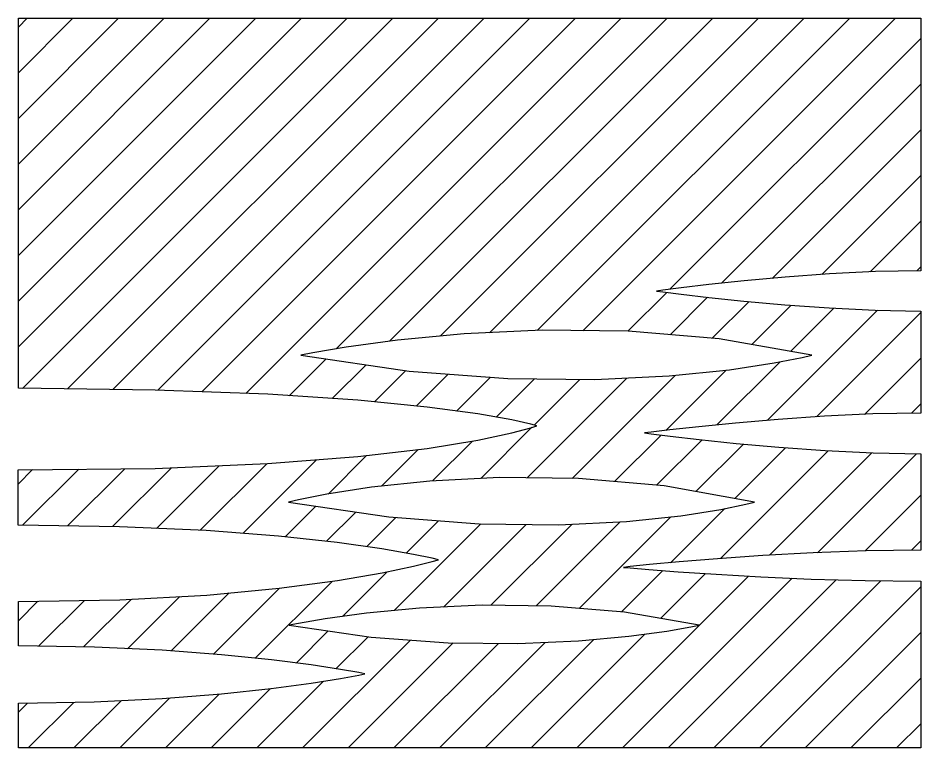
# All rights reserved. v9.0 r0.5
# Model space of a CAD drawing. Extents: x 165 to 842, y 228 to 389.
# Drawn here: x 594.4 to 683.2, y 317.1 to 388.8 of the extents above; entities that cross this region are included whole.
import ezdxf

# ---------------------------------------------------------------- set-up
doc = ezdxf.new("R2010")
doc.units = 0
doc.layers.add('DIM', color=3, linetype='CONTINUOUS')
doc.layers.add('LAYER_1', color=7, linetype='CONTINUOUS')

# ---------------------------------------------------------------- blocks, each defined once
blk = doc.blocks.new('ebara logo 2016')
at = {"layer": 'LAYER_1', "color": 250}
for points in [[(-8.8368, 79.8688), (-9.7808, 79.8501), (-10.7298, 79.8048), (-11.6435, 79.7419), (-12.4816, 79.6702), (-13.2037, 79.5989), (-13.7694, 79.5368), (-14.1384, 79.493), (-14.2704, 79.4764), (-14.1372, 79.4587), (-13.7651, 79.4122), (-13.1956, 79.3463), (-12.4701, 79.2709), (-11.6302, 79.1954), (-10.7173, 79.1295), (-9.7728, 79.083), (-8.8382, 79.0653), (-8.8378, 77.1723), (-9.9104, 77.1576), (-10.958, 77.1193), (-11.9442, 77.0653), (-12.8327, 77.0034), (-13.587, 76.9415), (-14.1709, 76.8876), (-14.5479, 76.8495), (-14.6816, 76.835), (-14.5512, 76.8233), (-14.1823, 76.7923), (-13.6086, 76.7486), (-12.8635, 76.6985), (-11.9806, 76.6484), (-10.9934, 76.6047), (-9.9354, 76.5737), (-8.8403, 76.562), (-8.8403, 73.2866), (-26.5735, 73.2842), (-26.5735, 74.1627), (-25.0826, 74.1876), (-23.7488, 74.2532), (-22.585, 74.3459), (-21.604, 74.4523), (-20.8186, 74.5586), (-20.2417, 74.6513), (-19.8862, 74.7169), (-19.7648, 74.7418), (-19.8859, 74.7654), (-20.2408, 74.8275), (-20.8169, 74.9153), (-21.6015, 75.016), (-22.5819, 75.1166), (-23.7456, 75.2044), (-25.0798, 75.2665), (-26.572, 75.2901), (-26.572, 76.1623), (-24.5778, 76.1976), (-22.8733, 76.2908), (-21.4512, 76.4224), (-20.3043, 76.5734), (-19.425, 76.7243), (-18.806, 76.8559), (-18.4401, 76.9491), (-18.3197, 76.9844), (-18.4406, 77.0136), (-18.8079, 77.0905), (-19.4287, 77.1993), (-20.31, 77.324), (-21.4587, 77.4487), (-22.8819, 77.5575), (-24.5866, 77.6344), (-26.5798, 77.6636), (-26.5798, 78.7537), (-23.8884, 78.7802), (-21.6761, 78.8733), (-19.9059, 79.0113), (-18.5407, 79.1727), (-17.5435, 79.3359), (-16.877, 79.4791), (-16.5044, 79.581), (-16.3884, 79.6197), (-16.5044, 79.651), (-16.8769, 79.7337), (-17.5431, 79.8506), (-18.5399, 79.9849), (-19.9044, 80.1194), (-21.6734, 80.2372), (-23.8841, 80.3213), (-26.5735, 80.3547), (-26.5735, 87.6305), (-8.8403, 87.6343), (-8.8382, 82.6658), (-9.7304, 82.6487), (-10.633, 82.6035), (-11.5061, 82.5396), (-12.3098, 82.4664), (-13.0043, 82.3932), (-13.5497, 82.3293), (-13.9061, 82.2841), (-14.0338, 82.267), (-13.9067, 82.2501), (-13.5516, 82.2057), (-13.008, 82.1429), (-12.3153, 82.0709), (-11.5128, 81.9988), (-10.6398, 81.936), (-9.7359, 81.8916), (-8.8403, 81.8747), (-8.8368, 79.8688)], [(-10.9813, 81.0085), (-12.8007, 81.3269), (-14.5897, 81.4764), (-16.2829, 81.4959), (-17.8149, 81.4244), (-19.1204, 81.3009), (-20.1338, 81.1645), (-20.7898, 81.054), (-21.023, 81.0085), (-18.8925, 80.6938), (-16.9574, 80.546), (-15.2451, 80.5268), (-13.783, 80.5974), (-12.5982, 80.7195), (-11.7181, 80.8543), (-11.1701, 80.9635), (-10.9813, 81.0085), (-10.9813, 81.0085)], [(-12.1089, 78.1182), (-13.882, 78.4347), (-15.5669, 78.5832), (-17.1179, 78.6026), (-18.4894, 78.5316), (-19.6356, 78.4088), (-20.5109, 78.2732), (-21.0696, 78.1634), (-21.266, 78.1182), (-19.2943, 77.8259), (-17.5161, 77.6886), (-15.9529, 77.6707), (-14.626, 77.7364), (-13.5568, 77.8497), (-12.7667, 77.975), (-12.2769, 78.0764), (-12.1089, 78.1182), (-12.1089, 78.1182)], [(-13.1927, 75.6966), (-14.6612, 75.954), (-16.101, 76.0749), (-17.4607, 76.0906), (-18.6888, 76.0328), (-19.7336, 75.933), (-20.5438, 75.8227), (-21.0676, 75.7334), (-21.2537, 75.6966), (-19.6378, 75.4615), (-18.1288, 75.3511), (-16.7601, 75.3367), (-15.5651, 75.3895), (-14.5774, 75.4807), (-13.8304, 75.5814), (-13.3577, 75.663), (-13.1927, 75.6966)]]:
    blk.add_lwpolyline(points, close=True, dxfattribs=at)

msp = doc.modelspace()

# ---------------------------------------------------------------- linework, layer by layer
at = {"layer": 'DIM', "color": 250}
for p, q in [((594.471, 356.495), (626.77, 388.793)), ((594.471, 360.985), (622.279, 388.792)), ((594.471, 365.475), (617.788, 388.791)), ((594.471, 369.965), (613.297, 388.79)), ((594.471, 374.455), (608.805, 388.789)), ((594.471, 378.945), (604.314, 388.788)), ((594.471, 383.435), (599.823, 388.787)), ((594.471, 387.925), (595.332, 388.786)), ((594.869, 352.402), (631.261, 388.794)), ((599.304, 352.347), (635.752, 388.795)), ((603.739, 352.292), (640.243, 388.796)), ((608.168, 352.231), (644.734, 388.797)), ((612.494, 352.066), (649.225, 388.798)), ((616.819, 351.902), (653.716, 388.799)), ((625.701, 356.293), (658.207, 388.8)), ((630.927, 357.029), (662.699, 388.801)), ((635.922, 357.534), (667.19, 388.802)), ((640.75, 357.872), (671.681, 388.803)), ((645.46, 358.091), (676.172, 388.804)), ((649.925, 358.067), (680.663, 388.805)), ((658.489, 362.14), (683.138, 386.79)), ((663.57, 362.732), (683.14, 382.302)), ((668.545, 363.217), (683.142, 377.813)), ((673.414, 363.596), (683.144, 373.325)), ((678.16, 363.851), (683.146, 368.837)), ((682.754, 363.955), (683.148, 364.349)), ((654.364, 358.016), (658.185, 361.837)), ((658.51, 357.671), (662.198, 361.36)), ((662.654, 357.325), (666.271, 360.942)), ((666.528, 356.709), (670.401, 360.583)), ((670.35, 356.041), (674.6, 360.291)), ((668.051, 349.252), (678.886, 360.087)), ((672.892, 349.603), (683.138, 359.848)), ((621.087, 351.679), (624.716, 355.308)), ((663.114, 348.805), (669.33, 355.021)), ((677.625, 349.845), (683.145, 355.366)), ((625.296, 351.398), (628.628, 354.73)), ((629.457, 351.069), (632.54, 354.152)), ((658.089, 348.27), (664.016, 354.197)), ((633.544, 350.666), (636.689, 353.811)), ((637.536, 350.168), (640.861, 353.493)), ((641.428, 349.57), (645.192, 353.334)), ((644.451, 343.613), (654.258, 353.419)), ((645.148, 348.799), (649.633, 353.284)), ((648.886, 343.557), (659.01, 353.681)), ((682.229, 349.959), (683.153, 350.884)), ((639.899, 343.551), (644.922, 348.574)), ((653.055, 343.237), (657.625, 347.806)), ((635.164, 343.306), (639.083, 347.225)), ((657.182, 342.873), (661.645, 347.336)), ((661.049, 342.25), (665.721, 346.922)), ((630.152, 342.784), (633.762, 346.394)), ((663.449, 335.67), (674.046, 346.267)), ((664.859, 341.57), (669.852, 346.563)), ((668.265, 335.996), (678.325, 346.056)), ((616.534, 338.146), (623.763, 345.375)), ((624.895, 342.017), (628.67, 345.792)), ((673.006, 336.247), (682.728, 345.968)), ((594.44, 342.993), (595.863, 344.416)), ((594.882, 338.945), (600.398, 344.461)), ((599.308, 338.88), (604.933, 344.505)), ((603.733, 338.815), (609.521, 344.603)), ((608.049, 338.641), (614.208, 344.8)), ((612.345, 338.447), (618.895, 344.997)), ((677.667, 336.417), (683.149, 341.899)), ((620.686, 337.808), (623.703, 340.825)), ((624.736, 337.368), (627.614, 340.245)), ((649.577, 330.778), (658.578, 339.779)), ((658.552, 335.262), (663.874, 340.585)), ((628.7, 336.842), (631.567, 339.709)), ((631.398, 330.559), (639.913, 339.075)), ((632.564, 336.215), (635.736, 339.387)), ((636.237, 330.908), (644.353, 339.024)), ((640.896, 331.077), (648.87, 339.051)), ((645.334, 331.025), (653.594, 339.285)), ((682.222, 336.482), (683.15, 337.41)), ((653.719, 330.43), (657.781, 334.492)), ((626.328, 329.98), (630.709, 334.36)), ((649.332, 317.062), (666.214, 333.945)), ((653.822, 317.063), (670.5, 333.74)), ((657.564, 329.785), (661.976, 334.196)), ((658.313, 317.063), (674.835, 333.585)), ((613.644, 326.276), (620.119, 332.75)), ((617.736, 325.877), (625.289, 333.431)), ((662.804, 317.064), (679.225, 333.485)), ((667.294, 317.064), (683.137, 332.907)), ((605.202, 326.814), (610.331, 331.943)), ((609.469, 326.591), (615.169, 332.291)), ((594.479, 329.561), (596.397, 331.479)), ((596.46, 327.053), (600.968, 331.56)), ((600.881, 326.983), (605.581, 331.684)), ((621.751, 325.403), (624.907, 328.558)), ((644.841, 317.061), (656.029, 328.25)), ((671.785, 317.065), (683.137, 328.417)), ((622.387, 317.058), (632.989, 327.66)), ((625.679, 324.841), (628.827, 327.988)), ((626.878, 317.059), (637.203, 327.384)), ((635.859, 317.06), (646.235, 327.436)), ((640.35, 317.061), (651.008, 327.719)), ((631.369, 317.06), (641.646, 327.337)), ((676.276, 317.066), (683.137, 323.927)), ((617.896, 317.058), (624.46, 323.622)), ((608.915, 317.057), (614.205, 322.346)), ((613.406, 317.057), (619.234, 322.886)), ((594.471, 320.574), (595.36, 321.462)), ((595.443, 317.055), (599.926, 321.538)), ((599.933, 317.055), (604.58, 321.702)), ((604.424, 317.056), (609.326, 321.958)), ((680.767, 317.066), (683.137, 319.437))]:
    msp.add_line(p, q, dxfattribs=at)

# ---------------------------------------------------------------- block references
at = {"layer": 'DIM', "xscale": 5, "yscale": 5, "zscale": 5}
msp.add_blockref('ebara logo 2016', (727.339, -49.366), dxfattribs=at)

doc.saveas('drawing.dxf')
